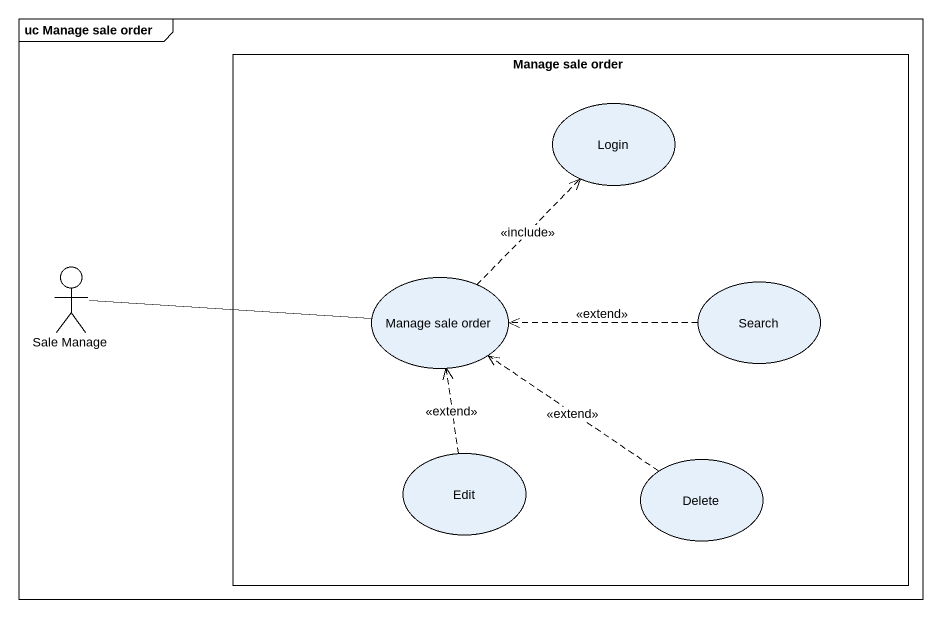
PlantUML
@startuml
mainframe uc Manage sale order
rectangle "Manage sale order" as Manage_sale_order {
  usecase Login
  usecase "Manage sale order" as Manage_sale_order_2
  usecase Search
  usecase Edit
  usecase Delete
}
actor "Sale Manage" as Sale_Manage
Sale_Manage -right- Manage_sale_order_2
Manage_sale_order_2 .up.> Login : <<include>>
Search .left.> Manage_sale_order_2 : <<extend>>
Edit .up.> Manage_sale_order_2 : <<extend>>
Delete .up.> Manage_sale_order_2 : <<extend>>
@enduml
